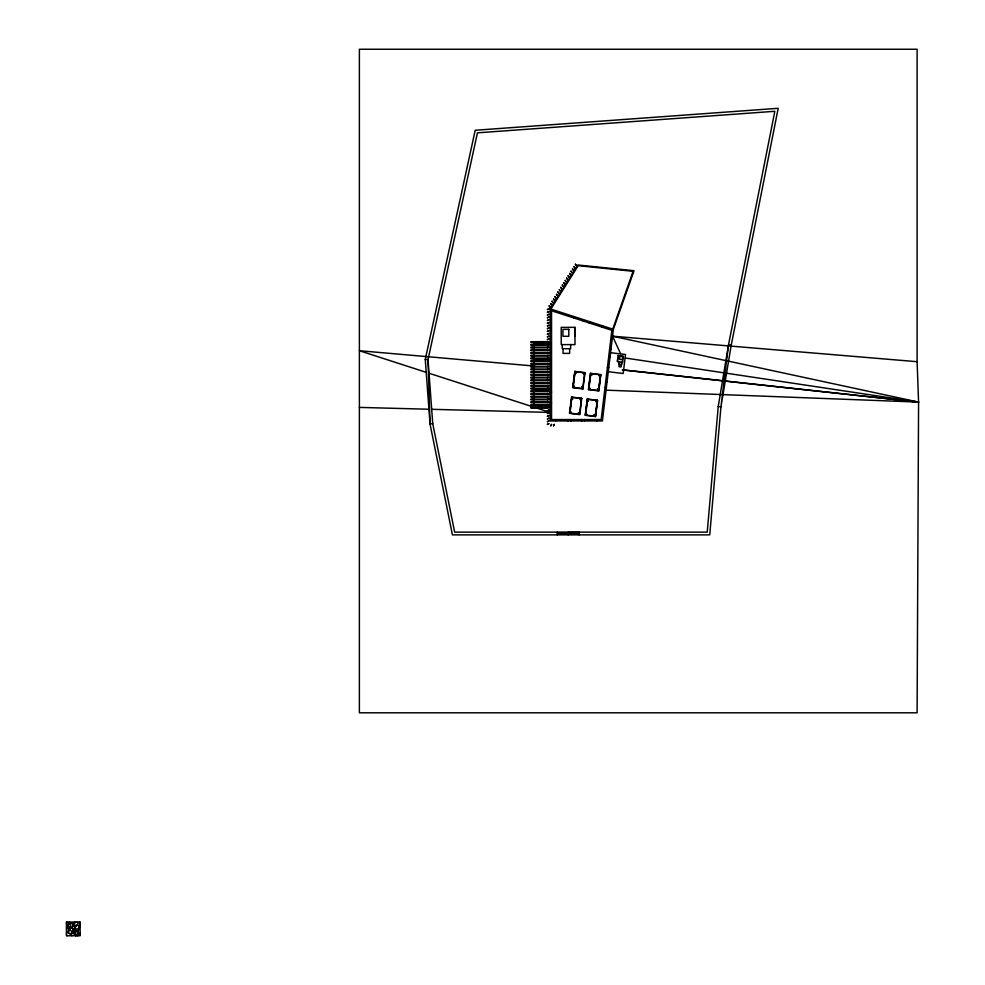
<?xml version="1.0" encoding="UTF-8"?>
<svg xmlns="http://www.w3.org/2000/svg" width="985" height="985" viewBox="0 0 985 985"><rect width="100%" height="100%" fill="white"/><g stroke="black" fill="none" stroke-linecap="round" stroke-linejoin="round"><path stroke-width="1.48" d="M620.538 353.553L612.547 336.193L918.574 402.102L917.109 712.808L359.39 712.808L359.39 49.25L917.109 49.25L917.109 361.704L918.574 402.102L606.071 390.159M75.131 934.002L74.823 931.354M718.237 406.522L707.218 532.134L454.651 532.134L432.747 423.648L428.019 359.623L477.442 132.84L774.826 111.293L728.543 344.664L718.237 406.522L720.946 406.867L709.729 534.867L452.423 534.867L430.039 424.03L425.261 359.427L475.201 130.266L778.199 108.301L731.239 345.156L720.946 406.867L728.543 344.664L731.239 345.156M613.36 329.335L602.389 420.94L550.172 420.94L550.172 308.859L577.826 264.977L634.02 270.715L613.36 329.335L550.172 308.859M619.368 361.889L619.048 364.475L621.584 364.782L621.892 362.197M619.491 362.332L618.974 366.679L621.141 366.937L621.67 362.591M571.62 397.066L569.453 413.331L579.796 414.623L581.679 398.322M574.821 371.37L572.654 387.634L582.997 388.927M574.994 371.665L573.036 387.4L582.775 388.619L584.696 372.872L574.994 371.665L573.085 387.413M569.884 413.109L571.842 397.374M581.495 398.568L579.574 414.316L569.835 413.109L571.792 397.361L581.532 398.58M582.861 388.903L585.028 372.638L574.686 371.345M585.361 415.313L587.392 399.036M588.562 389.617L590.594 373.327M590.815 373.635L588.808 389.37L598.548 390.577L600.456 374.842M597.255 400.538L595.297 416.273L585.607 415.067L587.565 399.331L597.304 400.538M595.42 416.569L597.452 400.279M598.769 390.885L600.788 374.608L590.458 373.315L588.427 389.592L598.769 390.885L600.653 374.583M68.408 932.61L68.827 931.01M68.457 932.635L68.322 928.72L67.115 927.501L66.463 927.882L67.103 927.574M573.836 317.97L574.255 316.665M582.935 320.913L583.354 319.62M589.165 322.932L589.584 321.639M602.18 327.155L602.598 325.85M612.732 329.138L633.096 271.306L578.183 265.691L550.837 309.081M78.123 930.739L77.753 931.773L78.96 929.323L78.492 928.055L80.081 927.008M66.426 923.425L66.931 922.071M69.59 922.108L67.546 924.903L68.26 926.491L67.731 928.129L67.472 924.878L68.519 924.41M72.373 931.601L73.309 929.754L71.745 927.119L70.526 927.341M72.619 931.909L71.277 934.297L72.693 931.896L69.898 930.025M72.705 932.635L73.863 931.108L75.279 931.441L74.367 928.67L75.143 929.705M72.176 927.673L73.395 926.171L72.915 924.989M70.046 924.078L71.055 923.216L74.959 924.065L74.331 922.982L75.119 922.108M74.392 922.994L75.192 922.108M68.507 930.431L70.354 929.877L69.886 929.064L70.822 928.03M69.947 929.077L70.895 928.03L70.194 926.713M75.599 934.987L77.938 933.78L77.409 933.054L78.923 933.669L80.081 932.536M75.956 935.725L74.835 933.386L74.072 934.174L72.385 932.438M74.318 923.671L72.841 924.977L73.333 926.159M73.05 929.2L75.082 928.362L74.811 927.365L75.894 926.577M74.872 927.39L75.944 925.863M66.463 933.164L67.633 932.266L69.898 934.051L70.895 933.3L71.794 935.725M78.554 928.079L80.081 927.07M75.229 932.696L76.682 930.911L78.48 933.448M75.229 926.208L73.629 924.312L75.217 926.282L76.768 925.383L78.049 923.474L77.138 922.108M77.593 935.725L80.081 934.753M78.714 928.72L76.83 929.311L74.971 927.845M432.747 423.648L430.039 424.03L428.019 359.623L425.261 359.427M67.99 927.341L69.898 927.131L70.772 925.937L69.085 923.24M574.981 328.621L574.981 336.267M550.172 343.002L533.759 343.002L533.759 405.734L550.172 405.734M533.759 359.414L550.172 359.414M533.759 389.321L550.172 389.321M550.172 392.055L551.538 392.055M550.172 402.988L551.538 402.988M568.21 532.417L579.155 532.417M557.276 532.688L568.21 532.688M568.21 533.919L579.155 533.919M557.276 534.19L568.21 534.19M359.39 407.396L428.623 409.231M431.701 409.304L550.172 412.432L429.3 373.327M612.547 336.193L917.109 361.704M534.904 366.1L359.39 350.709L426.382 372.392M622.434 369.818L918.574 402.102L727.189 373.327M622.434 369.954L918.574 402.102M609.653 348.862L611.008 349.022M610.565 352.704L625.5 354.502L623.222 373.5L608.287 371.714M608.718 356.619L610.072 356.779M617.854 357.838L617.447 361.2M607.413 367.479L608.779 367.639M605.664 382.131L607.019 382.291M605.012 387.561L606.366 387.721M590.766 373.623L600.505 374.842M571.485 397.053L581.827 398.334M625.413 358.023L724.147 372.872M77.015 925.026L78.357 925.358L79.046 927.685M76.744 930.985L77.507 931.33M71.055 923.216L72.471 924.041M66.463 934.765L67.226 935.725M80.081 925.604L79.317 922.108M74.811 933.472L75.894 935.725M596.91 419.573L596.91 420.94M584.487 419.573L584.487 420.94M581.741 419.573L581.741 420.94M579.155 532.134L579.155 534.867M570.647 344.602L570.647 348.702L562.25 348.702L562.25 344.602M570.808 419.573L570.808 420.94M569.638 348.702L569.638 353.381L563.051 353.381L563.051 348.702M568.21 532.134L568.21 534.867M568.074 419.573L568.074 420.94M557.276 532.134L557.276 534.867M555.638 419.573L555.638 420.94M547.426 341.684L547.426 342.361M547.426 344.418L547.426 345.095M547.426 347.151L547.426 347.828M547.426 349.884L547.426 350.562M547.426 352.618L547.426 353.307M547.426 355.351L547.426 356.041M547.426 358.084L547.426 358.774M547.426 360.818L547.426 361.507M547.426 363.563L547.426 364.241M547.426 366.297L547.426 366.974M547.426 369.03L547.426 369.707M547.426 371.764L547.426 372.441M547.426 374.497L547.426 375.187M547.426 377.23L547.426 377.92M547.426 379.964L547.426 380.653M547.426 382.697L547.426 383.387M547.426 385.443L547.426 386.12M547.426 388.176L547.426 388.853M547.426 390.91L547.426 391.587M547.426 393.643L547.426 394.32M547.426 396.376L547.426 397.066M547.426 399.11L547.426 399.799M547.426 401.843L547.426 402.533M547.426 404.576L547.426 405.266M547.426 407.322L547.426 407.999M545.862 341.684L545.862 342.361M545.862 407.322L545.862 407.999M544.496 341.684L544.496 342.361M544.496 407.322L544.496 407.999M542.439 341.684L542.439 342.361M542.439 407.322L542.439 407.999M541.073 341.684L541.073 342.361M541.073 407.322L541.073 407.999M539.029 341.684L539.029 342.361M539.029 407.322L539.029 407.999M537.662 341.684L537.662 342.361M537.662 407.322L537.662 407.999M535.606 341.684L535.606 342.361M535.606 407.322L535.606 407.999M534.239 341.684L534.239 342.361M534.239 407.322L534.239 407.999M532.196 341.684L532.196 342.361M532.196 344.418L532.196 345.095M532.196 347.151L532.196 347.828M532.196 349.884L532.196 350.562M532.196 352.618L532.196 353.307M532.196 355.351L532.196 356.041M532.196 358.084L532.196 358.774M532.196 360.818L532.196 361.507M532.196 363.563L532.196 364.241M532.196 366.297L532.196 366.974M532.196 369.03L532.196 369.707M532.196 371.764L532.196 372.441M532.196 374.497L532.196 375.187M532.196 377.23L532.196 377.92M532.196 379.964L532.196 380.653M532.196 382.697L532.196 383.387M532.196 385.443L532.196 386.12M532.196 388.176L532.196 388.853M532.196 390.91L532.196 391.587M532.196 393.643L532.196 394.32M532.196 396.376L532.196 397.066M532.196 399.11L532.196 399.799M532.196 401.843L532.196 402.533M532.196 404.576L532.196 405.266M532.196 407.322L532.196 407.999M611.87 330.295L601.17 419.573L551.538 419.573L551.538 310.743L611.87 330.295M618.124 355.511L617.398 361.655L622.643 362.283L623.37 356.139L618.124 355.511M619.922 356.262L619.553 359.377L622.335 359.71L622.705 356.595L619.922 356.262M570.512 411.533L570.918 412.69L570.512 411.533M572.199 397.965L572.605 399.122L572.199 397.965M573.713 385.837L574.12 386.994L573.713 385.837M575.4 372.268L575.806 373.413L575.4 372.268M578.54 412.53L578.946 413.688L578.54 412.53M580.227 398.962L580.633 400.119L580.227 398.962M581.741 386.834L582.147 387.991L581.741 386.834M583.428 373.266L583.834 374.423L583.428 373.266M587.257 399.011L585.225 415.301L595.568 416.581L597.587 400.304L587.257 399.011M586.272 413.503L586.678 414.648L586.272 413.503M587.959 399.935L588.377 401.08L587.959 399.935M589.473 387.794L589.88 388.952L589.473 387.794M591.16 374.226L591.579 375.383L591.16 374.226M594.3 414.5L594.706 415.658L594.3 414.5M595.999 400.932L596.405 402.077L595.999 400.932M597.501 388.804L597.907 389.949L597.501 388.804M599.2 375.236L599.606 376.381L599.2 375.236M549.187 305.879L549.975 307.185L549.187 305.879M550.64 303.565L551.44 304.87L550.64 303.565M552.105 301.25L552.893 302.555L552.105 301.25M553.558 298.935L554.346 300.24L553.558 298.935M555.011 296.62L555.811 297.926L555.011 296.62M556.476 294.306L557.264 295.611L556.476 294.306M557.929 291.991L558.729 293.296L557.929 291.991M559.394 289.676L560.182 290.994L559.394 289.676M560.847 287.361L561.647 288.679L560.847 287.361M562.312 285.059L563.1 286.364L562.312 285.059M563.765 282.744L564.553 284.049L563.765 282.744M565.23 280.429L566.018 281.735L565.23 280.429M566.683 278.115L567.471 279.42L566.683 278.115M568.136 275.8L568.936 277.105L568.136 275.8M569.601 273.485L570.389 274.79L569.601 273.485M571.054 271.171L571.854 272.476L571.054 271.171M572.519 268.856L573.307 270.161L572.519 268.856M573.972 266.541L574.772 267.846L573.972 266.541M575.437 264.226L576.225 265.544L575.437 264.226M548.805 308.859L547.426 309.549L548.805 308.859M548.805 311.592L547.426 312.282L548.805 311.592M548.805 314.326L547.426 315.015L548.805 314.326M548.805 317.071L547.426 317.749L548.805 317.071M548.805 319.805L547.426 320.482L548.805 319.805M548.805 322.538L547.426 323.215L548.805 322.538M548.805 325.272L547.426 325.949L548.805 325.272M574.981 327.34L561.228 327.34L561.228 344.602L574.981 344.602L574.981 327.34M548.805 328.005L547.426 328.694L548.805 328.005M568.813 329.335L562.94 329.335L562.94 336.304L568.813 336.304L568.813 329.335M548.805 330.738L547.426 331.428L548.805 330.738M548.805 333.472L547.426 334.161L548.805 333.472M548.805 336.205L547.426 336.895L548.805 336.205M548.805 338.938L547.426 339.628L548.805 338.938M548.805 341.684L530.817 341.684L530.817 342.361L548.805 342.361L548.805 341.684M548.805 344.418L530.817 344.418L530.817 345.095L548.805 345.095L548.805 344.418M548.805 347.151L530.817 347.151L530.817 347.828L548.805 347.828L548.805 347.151M548.805 349.884L530.817 349.884L530.817 350.562L548.805 350.562L548.805 349.884M548.805 352.618L530.817 352.618L530.817 353.307L548.805 353.307L548.805 352.618M548.805 355.351L530.817 355.351L530.817 356.041L548.805 356.041L548.805 355.351M548.805 358.084L530.817 358.084L530.817 358.774L548.805 358.774L548.805 358.084M548.805 360.818L530.817 360.818L530.817 361.507L548.805 361.507L548.805 360.818M548.805 363.563L530.817 363.563L530.817 364.241L548.805 364.241L548.805 363.563M548.805 366.297L530.817 366.297L530.817 366.974L548.805 366.974L548.805 366.297M548.805 369.03L530.817 369.03L530.817 369.707L548.805 369.707L548.805 369.03M548.805 371.764L530.817 371.764L530.817 372.441L548.805 372.441L548.805 371.764M548.805 374.497L530.817 374.497L530.817 375.187L548.805 375.187L548.805 374.497M548.805 377.23L530.817 377.23L530.817 377.92L548.805 377.92L548.805 377.23M548.805 379.964L530.817 379.964L530.817 380.653L548.805 380.653L548.805 379.964M548.805 382.697L530.817 382.697L530.817 383.387L548.805 383.387L548.805 382.697M548.805 385.443L530.817 385.443L530.817 386.12L548.805 386.12L548.805 385.443M548.805 388.176L530.817 388.176L530.817 388.853L548.805 388.853L548.805 388.176M548.805 390.91L530.817 390.91L530.817 391.587L548.805 391.587L548.805 390.91M548.805 393.643L530.817 393.643L530.817 394.32L548.805 394.32L548.805 393.643M548.805 396.376L530.817 396.376L530.817 397.066L548.805 397.066L548.805 396.376M548.805 399.11L530.817 399.11L530.817 399.799L548.805 399.799L548.805 399.11M548.805 401.843L530.817 401.843L530.817 402.533L548.805 402.533L548.805 401.843M548.805 404.576L530.817 404.576L530.817 405.266L548.805 405.266L548.805 404.576M548.805 407.322L530.817 407.322L530.817 407.999L548.805 407.999L548.805 407.322M548.805 410.055L547.426 410.733L548.805 410.055M548.805 412.789L547.426 413.466L548.805 412.789M548.805 415.522L547.426 416.199L548.805 415.522M548.805 418.256L547.426 418.945L548.805 418.256M548.805 420.989L547.426 421.678L548.805 420.989M548.805 423.722L547.426 424.412L548.805 423.722M551.538 424.412L550.849 425.779L551.538 424.412M554.272 424.412L553.582 425.779L554.272 424.412M80.105 922.071L66.426 922.071L66.426 935.75L80.105 935.75L80.105 922.071"/></g></svg>
